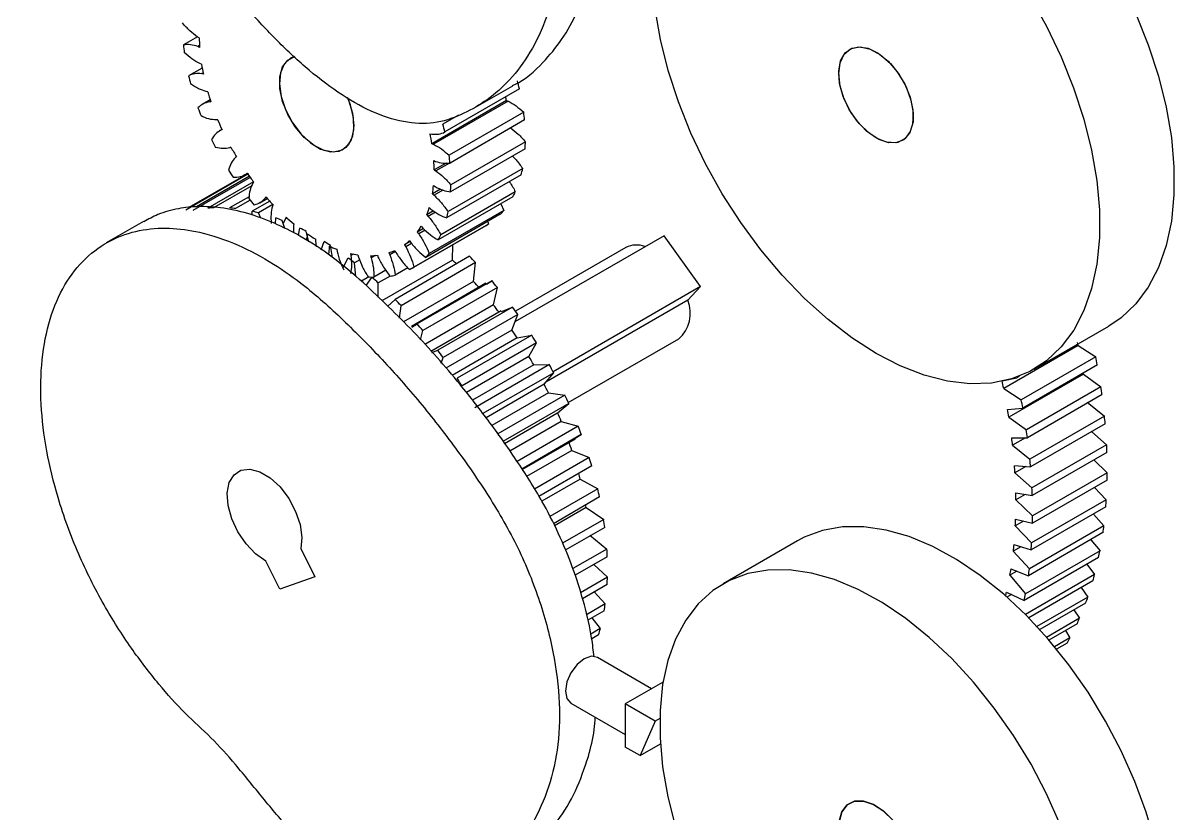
# Model space of a CAD drawing. Header units: millimetres. Extents: x 0 to 841, y 0 to 594.
# Drawn here: x 167 to 276.1, y 149 to 224 of the extents above; entities that cross this region are included whole.
import ezdxf

# ---------------------------------------------------------------- set-up
doc = ezdxf.new("R2010")
doc.units = ezdxf.units.MM

msp = doc.modelspace()

# ---------------------------------------------------------------- linework, layer by layer
at = {"color": 7, "linetype": 'Continuous', "lineweight": 25}
for p, q in [((183.5, 222.69), (182.17, 221.92)), ((183.67, 222.58), (183.51, 222.67)), ((183.7, 221.86), (183.55, 221.77)), ((183.71, 221.69), (183.55, 221.77)), ((183.95, 219.73), (182.65, 218.98)), ((183.89, 220.1), (183.73, 220.15)), ((184.04, 219.27), (183.91, 219.19)), ((184.06, 219.15), (183.91, 219.19)), ((184.48, 217.48), (184.33, 217.5)), ((214.03, 217.75), (206.96, 213.67)), ((209.86, 216.01), (213.39, 218.05)), ((184.71, 216.72), (184.02, 216.32)), ((184.76, 216.59), (184.64, 216.52)), ((184.78, 216.51), (184.64, 216.52)), ((212.8, 216.64), (205.73, 212.55)), ((212.95, 216.58), (205.88, 212.5)), ((212.8, 216.64), (212.95, 216.58)), ((208.24, 215.27), (206.77, 214.42)), ((214.44, 215.54), (207.37, 211.46)), ((185.42, 214.83), (185.28, 214.81)), ((185.82, 213.92), (185.57, 213.77)), ((185.83, 213.9), (185.72, 213.83)), ((214.52, 214.82), (207.45, 210.73)), ((185.84, 213.87), (185.72, 213.83)), ((205.55, 213.5), (205.71, 213.46)), ((186.68, 212.23), (186.56, 212.17)), ((205.73, 212.55), (205.88, 212.5)), ((214.58, 212.07), (207.51, 207.99)), ((214.6, 212.74), (207.53, 208.66)), ((187.21, 211.31), (187.1, 211.24)), ((205.91, 210.96), (206.07, 210.88)), ((207.07, 210.72), (205.94, 210.07)), ((207.4, 210.73), (206.1, 209.98)), ((188.28, 209.67), (182.39, 206.27)), ((187.99, 209.57), (188.25, 209.72)), ((188.22, 209.77), (188.12, 209.67)), ((188.24, 209.74), (188.12, 209.67)), ((205.94, 210.07), (206.1, 209.98)), ((214.2, 209.61), (207.13, 205.53)), ((214.34, 210.2), (207.26, 206.12)), ((187.88, 209.49), (182.69, 206.5)), ((188.51, 209.36), (183.07, 206.22)), ((188.43, 209.47), (183.4, 206.57)), ((188.82, 208.94), (184.5, 206.45)), ((188.66, 208.58), (185.03, 206.48)), ((188.84, 208.92), (188.75, 208.81)), ((205.89, 208.6), (206.04, 208.49)), ((188.39, 207.53), (186.55, 206.47)), ((189.42, 206.96), (190.12, 207.36)), ((189.98, 207.53), (189.91, 207.4)), ((190.03, 207.47), (189.91, 207.4)), ((206.56, 208.25), (205.78, 207.8)), ((205.78, 207.8), (205.94, 207.68)), ((206.77, 208.15), (205.94, 207.68)), ((213.41, 207.52), (206.33, 203.44)), ((213.64, 208.01), (206.57, 203.92)), ((188.49, 207.21), (187.11, 206.42)), ((190.35, 207.11), (188.7, 206.16)), ((190.65, 206.8), (189.29, 206.02)), ((190.67, 206.78), (190.61, 206.64)), ((205.48, 206.5), (205.64, 206.36)), ((212.27, 206.86), (212.55, 206.24)), ((178.4, 205.19), (174.86, 203.15)), ((188.7, 205.89), (188.7, 206.16)), ((189.5, 205.49), (189.29, 206.02)), ((190.89, 204.97), (190.93, 205.52)), ((191.79, 204.52), (191.53, 205.29)), ((191.86, 205.43), (191.63, 205.03)), ((191.9, 205.59), (191.86, 205.43)), ((191.99, 205.51), (191.86, 205.43)), ((212.22, 205.87), (205.15, 201.78)), ((205.89, 206.19), (205.25, 205.82)), ((205.25, 205.82), (205.39, 205.67)), ((206.08, 206.06), (205.39, 205.67)), ((212.55, 206.24), (205.48, 202.15)), ((211.02, 205.17), (211.09, 204.95)), ((192.64, 204.97), (192.6, 204.8)), ((192.6, 204.8), (192.61, 204.11)), ((193.08, 203.88), (193.21, 204.56)), ((194.07, 203.25), (193.82, 204.25)), ((203.81, 200.74), (210.88, 204.82)), ((211.09, 204.95), (204.02, 200.87)), ((204.92, 204.52), (204.35, 204.19)), ((204.35, 204.19), (204.49, 204.02)), ((205.09, 204.37), (204.49, 204.02)), ((204.72, 204.74), (204.86, 204.57)), ((193.92, 203.84), (193.8, 203.43)), ((193.93, 204.01), (193.92, 203.84)), ((194.68, 203.54), (194.68, 203.36)), ((194.68, 203.36), (194.76, 202.8)), ((195.24, 202.49), (195.51, 203.29)), ((203.67, 203.29), (203.14, 202.98)), ((203.81, 203.11), (203.26, 202.79)), ((203.62, 203.37), (203.74, 203.19)), ((207.7, 201.53), (207.71, 202.99)), ((227.74, 203.84), (213.61, 195.69)), ((231.21, 199.02), (227.74, 203.84)), ((196, 202.67), (195.94, 202.03)), ((195.98, 202.86), (196, 202.67)), ((196.31, 201.79), (196.12, 202.9)), ((196.73, 202.55), (196.76, 202.35)), ((198, 202.16), (198.04, 201.96)), ((198.29, 202.1), (198.04, 201.96)), ((198.71, 202.03), (198.77, 201.82)), ((199.91, 201.95), (199.98, 201.74)), ((200.38, 201.97), (199.98, 201.74)), ((200.56, 201.99), (200.64, 201.79)), ((201.64, 202.22), (201.74, 202.02)), ((202.28, 202.34), (201.74, 202.02)), ((202.22, 202.45), (202.32, 202.25)), ((203.14, 202.98), (203.26, 202.79)), ((224.13, 202.72), (213.66, 196.68)), ((197.12, 201.19), (197.07, 201.16)), ((197.3, 200.75), (197.8, 201.73)), ((198.89, 201.54), (198.4, 201.26)), ((198.51, 199.98), (198.4, 201.26)), ((207.7, 201.53), (201, 197.66)), ((209.31, 201.89), (202.24, 197.81)), ((209.88, 201.29), (202.81, 197.21)), ((209.67, 199.51), (209.88, 201.29)), ((199.74, 199.93), (199.05, 199.53)), ((199.49, 199.13), (200.05, 199.89)), ((200.07, 199.9), (200.05, 199.89)), ((201.37, 200.56), (200.23, 199.9)), ((201.76, 200.01), (200.64, 199.36)), ((203.45, 200.8), (202.25, 200.11)), ((200.63, 198.02), (200.64, 199.36)), ((209.67, 199.51), (203.03, 195.67)), ((210.86, 199.33), (203.79, 195.25)), ((211.4, 199.58), (204.33, 195.5)), ((211.94, 198.93), (204.87, 194.85)), ((210.9, 199.26), (211.4, 199.58)), ((211.56, 197.29), (211.94, 198.93)), ((231.21, 199.02), (217.23, 190.95)), ((229.99, 197.72), (231.21, 199.02)), ((201.53, 197.14), (202.24, 197.81)), ((229.99, 197.72), (216.54, 189.96)), ((202.67, 196.03), (202.81, 197.21)), ((211.56, 197.29), (205.05, 193.53)), ((212.3, 196.71), (205.64, 192.87)), ((213.37, 197.08), (206.3, 193)), ((212.32, 196.67), (213.37, 197.08)), ((203.83, 195.18), (204.33, 195.5)), ((213.88, 196.38), (206.81, 192.3)), ((213.31, 194.9), (213.88, 196.38)), ((204.66, 193.97), (204.87, 194.85)), ((213.31, 194.9), (207.04, 191.28)), ((215.2, 194.41), (208.13, 190.33)), ((213.82, 194.15), (215.2, 194.41)), ((262.84, 191.2), (269.91, 195.28)), ((213.82, 194.15), (207.65, 190.59)), ((215.66, 193.68), (208.59, 189.6)), ((214.93, 192.38), (215.66, 193.68)), ((218.66, 188.02), (229.13, 194.06)), ((267.02, 193.45), (259.95, 189.37)), ((267.02, 193.45), (268.69, 192.37)), ((205.72, 192.77), (206.3, 193)), ((206.61, 191.77), (206.81, 192.3)), ((214.93, 192.38), (209.01, 188.97)), ((268.69, 192.37), (261.62, 188.29)), ((215.39, 191.6), (209.57, 188.24)), ((216.87, 191.62), (209.79, 187.54)), ((215.39, 191.6), (216.87, 191.62)), ((268.83, 191.6), (261.76, 187.51)), ((217.28, 190.86), (210.56, 186.98)), ((216.38, 189.76), (217.28, 190.86)), ((259.8, 190.09), (261.18, 190.38)), ((267.51, 190.73), (260.44, 186.65)), ((261.45, 190.54), (261.18, 190.38)), ((267.51, 190.73), (269.17, 189.53)), ((216.38, 189.76), (210.87, 186.58)), ((216.78, 188.95), (211.42, 185.85)), ((216.78, 188.95), (218.34, 188.73)), ((259.95, 189.37), (261.62, 188.29)), ((269.17, 189.53), (262.1, 185.45)), ((218.34, 188.73), (211.98, 185.06)), ((218.7, 187.95), (212.47, 184.35)), ((217.79, 187.18), (218.7, 187.95)), ((269.27, 188.78), (262.2, 184.69)), ((267.86, 188.06), (269.51, 186.75)), ((212.62, 184.15), (217.81, 187.15)), ((260.32, 187.36), (261.76, 187.51)), ((260.44, 186.65), (262.1, 185.45)), ((269.51, 186.75), (262.44, 182.67)), ((217.99, 186.24), (213.12, 183.43)), ((219.6, 185.78), (213.82, 182.44)), ((217.99, 186.24), (219.6, 185.78)), ((269.57, 186.01), (262.5, 181.93)), ((219.9, 184.99), (214.26, 181.73)), ((214.3, 181.68), (219.35, 184.6)), ((219.32, 184.66), (219.9, 184.99)), ((260.71, 184.68), (262.2, 184.69)), ((262.03, 184.69), (260.79, 183.98)), ((268.29, 185.27), (269.7, 184.03)), ((219, 183.5), (214.7, 181.02)), ((219, 183.5), (220.65, 182.81)), ((260.79, 183.98), (262.44, 182.67)), ((269.7, 184.03), (262.63, 179.95)), ((220.65, 182.81), (215.45, 179.81)), ((269.73, 183.31), (262.66, 179.22)), ((268.49, 182.59), (269.76, 181.38)), ((220.89, 182.02), (215.87, 179.13)), ((260.97, 182.05), (262.5, 181.93)), ((262.05, 181.96), (261.01, 181.36)), ((261.01, 181.36), (262.63, 179.95)), ((269.76, 181.38), (262.69, 177.3)), ((219.79, 180.77), (216.15, 178.67)), ((219.79, 180.77), (221.45, 179.86)), ((269.75, 180.68), (262.68, 176.6)), ((221.45, 179.86), (216.9, 177.23)), ((221.63, 179.08), (217.25, 176.55)), ((261.09, 179.48), (262.66, 179.22)), ((262, 179.33), (261.1, 178.81)), ((268.55, 179.98), (269.67, 178.82)), ((220.36, 178.09), (217.35, 176.35)), ((220.36, 178.09), (222.02, 176.96)), ((261.1, 178.81), (262.69, 177.3)), ((269.63, 178.14), (262.56, 174.06)), ((269.67, 178.82), (262.6, 174.74)), ((222.02, 176.96), (218.12, 174.71)), ((261.84, 176.8), (261.05, 176.34)), ((261.07, 176.99), (262.68, 176.6)), ((268.45, 177.46), (269.45, 176.35)), ((222.12, 176.2), (218.38, 174.04)), ((261.05, 176.34), (262.6, 174.74)), ((269.45, 176.35), (262.38, 172.27)), ((220.7, 175.47), (222.32, 174.15)), ((240.41, 174.93), (233.34, 170.85)), ((269.36, 175.7), (262.29, 171.61)), ((268.21, 175.03), (269.08, 173.98)), ((193.29, 174.19), (194.62, 171.51)), ((193.29, 174.19), (194.62, 171.51)), ((222.32, 174.15), (219.09, 172.29)), ((261.58, 174.37), (260.86, 173.96)), ((260.86, 173.96), (262.38, 172.27)), ((260.92, 174.58), (262.56, 174.06)), ((269.08, 173.98), (262.01, 169.9)), ((191.32, 170.34), (189.99, 173.01)), ((191.32, 170.34), (189.99, 173.01)), ((222.36, 173.42), (219.31, 171.66)), ((221.09, 172.69), (222.37, 171.47)), ((268.95, 173.36), (261.88, 169.28)), ((267.82, 172.7), (268.57, 171.72)), ((194.62, 171.51), (191.32, 170.34)), ((194.62, 171.51), (191.32, 170.34)), ((222.37, 171.47), (219.83, 170)), ((261.19, 172.05), (260.54, 171.67)), ((260.54, 171.67), (262.01, 169.9)), ((260.64, 172.27), (262.29, 171.61)), ((268.57, 171.72), (262.01, 167.94)), ((222.34, 170.78), (220.01, 169.43)), ((268.41, 171.13), (262.32, 167.62)), ((267.29, 170.49), (267.92, 169.59)), ((221.13, 170.08), (222.17, 168.94)), ((260.22, 170.06), (261.88, 169.28)), ((260.68, 169.84), (260.26, 169.59)), ((267.92, 169.59), (263.1, 166.8)), ((222.17, 168.94), (220.39, 167.92)), ((222.07, 168.3), (220.51, 167.4)), ((267.72, 169.03), (263.36, 166.52)), ((266.61, 168.39), (267.14, 167.59)), ((220.9, 167.63), (221.7, 166.61)), ((267.14, 167.59), (264.02, 165.78)), ((266.91, 167.07), (264.24, 165.52)), ((221.7, 166.61), (220.8, 166.09)), ((221.54, 166.02), (220.89, 165.65)), ((265.8, 166.43), (266.23, 165.72)), ((266.23, 165.72), (264.78, 164.88)), ((265.96, 165.24), (264.96, 164.66)), ((226.56, 160.91), (221.42, 163.87)), ((225.83, 160.49), (224.06, 159.47)), ((227.59, 161.51), (225.83, 160.49)), ((227.64, 161.48), (227.59, 161.51)), ((218.92, 159.54), (224.06, 156.58)), ((226.89, 157.83), (224.06, 159.47)), ((224.06, 159.47), (224.06, 157.42)), ((224.06, 157.42), (224.06, 155.38)), ((226.89, 157.83), (225.47, 154.57)), ((227.34, 158.09), (226.89, 157.83)), ((225.47, 154.57), (224.06, 155.38)), ((225.47, 154.57), (227.4, 155.68))]:
    msp.add_line(p, q, dxfattribs=at)
at = {"color": 7, "linetype": 'Continuous', "lineweight": 25, "flags": 128}
for points in [[(262.43, 226.55), (264.01, 223.71), (265.4, 220.8), (266.58, 217.84), (267.55, 214.88), (268.28, 211.94), (268.77, 209.07), (269.02, 206.29), (269.02, 203.63), (268.78, 201.14), (268.28, 198.83), (267.55, 196.74), (266.59, 194.89), (265.4, 193.3), (264.01, 191.99), (262.43, 190.98), (260.68, 190.27), (258.78, 189.88), (256.75, 189.81), (254.62, 190.06), (252.41, 190.63), (250.14, 191.5), (247.85, 192.68), (245.55, 194.15), (243.29, 195.89), (241.07, 197.88), (238.94, 200.09), (236.91, 202.5), (235.01, 205.09), (233.26, 207.81), (231.68, 210.65), (230.29, 213.57), (229.1, 216.52), (228.14, 219.49), (227.4, 222.42), (226.91, 225.3)], [(272.47, 224.88), (273.65, 221.93), (274.62, 218.96), (275.35, 216.02), (275.85, 213.15), (276.09, 210.37), (276.09, 207.72), (275.85, 205.22), (275.35, 202.92), (274.62, 200.83), (273.66, 198.97), (272.47, 197.38), (271.08, 196.07), (269.91, 195.28)], [(245.41, 221.55), (246.19, 221.75), (247.1, 221.6), (248.06, 221.13), (249, 220.37), (249.86, 219.37), (250.57, 218.21), (251.07, 216.97), (251.34, 215.75), (251.35, 214.63), (251.09, 213.71), (250.6, 213.04), (249.9, 212.68), (249.05, 212.65), (248.11, 212.96), (247.15, 213.58), (246.24, 214.47), (245.45, 215.56), (244.83, 216.77), (244.44, 218.01), (244.31, 219.19), (244.43, 220.22), (244.81, 221.03), (245.41, 221.55)], [(244.49, 220.42), (244.92, 221.17), (245.56, 221.62), (246.38, 221.74), (247.3, 221.53), (248.26, 220.99), (249.2, 220.17), (250.03, 219.13), (250.7, 217.95), (251.15, 216.7), (251.36, 215.5), (251.31, 214.41), (251.01, 213.54), (250.47, 212.93), (249.73, 212.64), (248.85, 212.69), (247.9, 213.07), (246.94, 213.75), (246.06, 214.69), (245.3, 215.81), (244.73, 217.04), (244.39, 218.28), (244.31, 219.43), (244.49, 220.42)], [(192.71, 220.82), (192.31, 220.65), (191.72, 220.1), (191.37, 219.27), (191.27, 218.22), (191.44, 217.03), (191.85, 215.79), (192.49, 214.59), (193.29, 213.51), (194.21, 212.65), (195.17, 212.05), (196.11, 211.78), (196.95, 211.84), (197.63, 212.23), (198.1, 212.93), (198.33, 213.88), (198.29, 215.01), (198, 216.24), (197.73, 216.94)], [(196.43, 211.76), (195.53, 211.91), (194.57, 212.39), (193.62, 213.16), (192.77, 214.17), (192.06, 215.33), (191.56, 216.57), (191.31, 217.79), (191.31, 218.91), (191.57, 219.83), (192.07, 220.49), (192.73, 220.83)], [(197.73, 216.95), (197.83, 216.7), (198.21, 215.46), (198.34, 214.28), (198.21, 213.26), (197.83, 212.46), (197.22, 211.95), (196.43, 211.76)], [(189.99, 173.01), (189.02, 173.69), (188.11, 174.63), (187.33, 175.77), (186.75, 177.01), (186.41, 178.27), (186.33, 179.44), (186.52, 180.44), (186.97, 181.19), (187.63, 181.62), (188.47, 181.72), (189.42, 181.47), (190.4, 180.89), (191.33, 180.03), (192.16, 178.94), (192.8, 177.72), (193.23, 176.46), (193.39, 175.25), (193.29, 174.19)], [(189.99, 173.01), (189.02, 173.69), (188.11, 174.63), (187.33, 175.77), (186.75, 177.01), (186.41, 178.27), (186.33, 179.44), (186.52, 180.44), (186.97, 181.19), (187.63, 181.62), (188.47, 181.72), (189.42, 181.47), (190.4, 180.89), (191.33, 180.03), (192.16, 178.94), (192.8, 177.72), (193.23, 176.46), (193.39, 175.25), (193.29, 174.19)], [(275.42, 137.98), (275.29, 140.66), (274.92, 143.44), (274.31, 146.31), (273.46, 149.22), (272.38, 152.13), (271.09, 155.02), (269.61, 157.84), (267.95, 160.57), (266.13, 163.17), (264.17, 165.6), (262.1, 167.84), (259.95, 169.87), (257.73, 171.65), (255.48, 173.16), (253.22, 174.39), (250.98, 175.33), (248.79, 175.95), (246.68, 176.26), (244.66, 176.24), (242.77, 175.91), (241.02, 175.26), (240.41, 174.93)], [(265.31, 148.05), (264.02, 150.94), (262.54, 153.76), (260.88, 156.49), (259.06, 159.08), (257.1, 161.52), (255.03, 163.76), (252.88, 165.78), (250.66, 167.56), (248.41, 169.08), (246.15, 170.31), (243.91, 171.25), (241.72, 171.87), (239.6, 172.18), (237.59, 172.16), (235.7, 171.83), (233.95, 171.17), (232.38, 170.21), (230.99, 168.96), (229.81, 167.42), (228.84, 165.61), (228.11, 163.57), (227.61, 161.31), (227.37, 158.86), (227.37, 156.25), (227.61, 153.51), (228.11, 150.68), (228.84, 147.79)], [(221.42, 163.87), (220.85, 163.99), (220.17, 163.75), (219.49, 163.21), (218.92, 162.43), (218.54, 161.55), (218.4, 160.69)], [(218.4, 160.69), (218.54, 159.99), (218.92, 159.54), (218.92, 159.54)], [(251.38, 143.69), (251.25, 144.87), (250.86, 146.11), (250.25, 147.33), (249.47, 148.42), (248.56, 149.32), (247.6, 149.95), (246.66, 150.27), (245.8, 150.25), (245.1, 149.9), (244.6, 149.23), (244.34, 148.31), (244.34, 147.2), (244.6, 145.98), (245.1, 144.74), (245.8, 143.58), (246.66, 142.57), (247.6, 141.8), (248.56, 141.32), (249.47, 141.17), (250.25, 141.36), (250.86, 141.87), (251.25, 142.67), (251.38, 143.69)], [(245.8, 143.59), (245.09, 144.75), (244.59, 145.99), (244.34, 147.21), (244.34, 148.32), (244.6, 149.24), (245.1, 149.9), (245.81, 150.25), (246.67, 150.26), (247.61, 149.94), (248.57, 149.31), (249.48, 148.41), (250.26, 147.32), (250.87, 146.1), (251.25, 144.86), (251.38, 143.68), (251.24, 142.66), (250.86, 141.86), (250.25, 141.36), (249.46, 141.17), (248.55, 141.33), (247.59, 141.81), (246.65, 142.58), (245.8, 143.59)]]:
    msp.add_lwpolyline(points, dxfattribs=at)
at = {"color": 7, "linetype": 'Continuous', "lineweight": 25}
for centre, radius, start, end in [((202.67, 223.88), 20.59, 185.4697, 187.4979), ((199.58, 222.77), 15.91, 180.6859, 183.8853), ((203.74, 223.24), 20.1, 188.998, 191.7357), ((207.21, 224.7), 25.21, 193.1101, 194.8824), ((189.48, 212.03), 25.21, 13.1101, 14.8824), ((207.34, 224.13), 23.81, 196.2035, 198.6486), ((193.37, 213.56), 19.67, 8.9842, 10.0589), ((210.71, 225.79), 28.88, 199.8944, 201.5131), ((194.02, 212.85), 20.59, 5.4697, 7.4979), ((209.74, 225.02), 26.37, 202.7295, 205.0139), ((182.41, 207.95), 25.21, 13.1101, 14.8824), ((212.58, 226.59), 30.91, 206.1953, 207.7423), ((185.88, 209.41), 20.1, 8.998, 11.7357), ((210.55, 225.41), 27.27, 208.9144, 211.1479), ((198.77, 213.04), 15.83, 356.4937, 358.9104), ((190.04, 209.88), 15.91, 0.6859, 3.8853), ((186.95, 208.77), 20.59, 5.4697, 7.4979), ((212.57, 226.57), 30.9, 212.3201, 213.8676), ((192.25, 200.79), 9.74, 113.6667, 116.622), ((209.79, 224.9), 26.35, 215.0493, 217.3348), ((202.92, 212.51), 11.65, 345.58, 348.5458), ((194.01, 209.72), 11.93, 350.717, 354.5937), ((191.7, 208.96), 15.83, 356.4937, 358.9104), ((210.93, 225.35), 28.85, 218.5521, 220.172), ((207.81, 223.25), 23.77, 221.4189, 223.8665), ((205.88, 211.5), 8.51, 332.1101, 335.7657), ((185.61, 194.64), 11.86, 92.7981, 95.3899), ((185.58, 192.45), 14.05, 83.7327, 86.0475), ((197.16, 209.01), 8.69, 338.4503, 343.2392), ((185.1, 189.56), 16.98, 75.7128, 77.7525), ((184.04, 186.1), 20.61, 68.6623, 70.4553), ((205.23, 220.57), 20.05, 228.3399, 231.0816), ((195.85, 208.43), 11.65, 345.58, 348.5458), ((207.46, 210.48), 6.63, 315.8724, 320.1918), ((182.35, 182.26), 24.8, 62.4465, 64.0314), ((199.15, 208.06), 6.48, 323.4086, 329.2291), ((207.88, 210.02), 6, 299.9976, 302.4056), ((202.75, 217.19), 15.86, 236.2032, 239.4088), ((180.09, 178.29), 29.37, 56.9178, 58.3336), ((199.97, 207.35), 5.39, 305.9232, 312.5061), ((198.81, 207.42), 8.51, 332.1101, 335.7657), ((200.91, 213.68), 11.89, 245.514, 249.3996), ((199.96, 210.6), 8.66, 256.895, 261.6951), ((199.8, 208.41), 6.47, 270.9365, 276.7679), ((200, 207.36), 5.39, 287.6855, 294.2733), ((200.39, 206.4), 6.63, 315.8724, 320.1918), ((225.11, 200.76), 2.2, 68.1721, 116.5715), ((177.39, 174.42), 34.09, 51.938, 53.2199), ((200.81, 205.94), 6, 297.7917, 302.4058), ((181.92, 174.41), 37.41, 45.6609, 46.4529), ((178.65, 172.01), 42.81, 43.1583, 44.2595), ((200.52, 208.38), 8.48, 264.3858, 268.0494), ((174.46, 170.9), 38.67, 47.3859, 48.5645), ((200.62, 206.51), 6.61, 279.9898, 284.3152), ((179.22, 171.81), 41.17, 41.066, 42.2812), ((176.09, 169.73), 46.24, 39.1669, 40.213), ((171.58, 167.93), 42.81, 43.1583, 44.2595), ((227.02, 196.49), 3.22, 311.0088, 22.4737), ((177.11, 170.06), 43.91, 37.1664, 38.3305), ((174.15, 168.22), 48.7, 35.335, 36.3456), ((169.02, 165.65), 46.24, 39.1669, 40.213), ((175.69, 169.02), 45.67, 33.3901, 34.524), ((173.05, 167.47), 50.02, 31.5942, 32.5868), ((204.02, 180.67), 64.28, 11.468, 11.7111), ((167.08, 164.13), 48.7, 35.335, 36.3456), ((175.14, 168.67), 46.32, 29.6712, 30.7944), ((204.46, 180.02), 65.4, 10.1969, 10.8848), ((172.99, 167.43), 50.1, 27.8802, 28.8718), ((165.98, 163.39), 50.02, 31.5942, 32.5868), ((196.61, 176.52), 64.63, 11.4688, 12.1245), ((175.58, 168.9), 45.82, 25.9467, 27.0782), ((208.95, 180.75), 60.85, 7.5793, 8.3011), ((174.04, 167.94), 48.94, 24.1306, 25.1379), ((197.39, 175.94), 65.4, 10.1969, 10.8848), ((177.07, 169.58), 44.19, 22.1536, 23.3127), ((200.81, 177.3), 60.36, 8.913, 9.5993), ((213.56, 181.28), 56.21, 4.8244, 5.5853), ((176.19, 168.83), 46.61, 20.2807, 21.3213), ((205.17, 177.91), 55.95, 6.2297, 6.9515), ((201.88, 176.67), 60.85, 7.5793, 8.3011), ((179.52, 170.5), 41.56, 18.2251, 19.4326), ((218.2, 181.59), 51.57, 1.9111, 2.7171), ((179.33, 169.9), 43.29, 16.2611, 17.3541), ((206.49, 177.2), 56.21, 4.8244, 5.5853), ((182.99, 171.54), 37.95, 14.0862, 14.9256), ((209.6, 178.31), 51.51, 3.3989, 4.1616), ((222.76, 181.65), 47, 358.817, 359.6743), ((183.26, 170.93), 39.22, 11.9936, 13.1611), ((214, 178.49), 47.1, 0.3987, 1.2084), ((211.12, 177.5), 51.57, 1.9111, 2.7171), ((187.15, 172.44), 33.69, 9.6539, 10.0668), ((227.16, 181.47), 42.6, 355.5176, 356.433), ((187.73, 171.74), 34.68, 7.3883, 8.6555), ((218.3, 178.43), 42.8, 357.2058, 358.0687), ((215.69, 177.57), 47, 358.817, 359.6743), ((231.31, 181.05), 38.43, 351.9871, 352.9677), ((220.08, 177.39), 42.6, 355.5176, 356.433), ((192.42, 172.2), 29.97, 2.3394, 3.7363), ((222.39, 178.14), 38.7, 353.7949, 354.7179), ((235.14, 180.42), 34.54, 348.1995, 349.2523), ((197.03, 172.23), 25.36, 356.7233, 358.2846), ((226.22, 177.64), 34.84, 350.14, 351.13), ((224.24, 176.97), 38.43, 351.9871, 352.9677), ((238.6, 179.61), 30.99, 344.129, 345.2608), ((229.56, 176.98), 31.43, 346.6142, 347.2774), ((228.07, 176.34), 34.54, 348.1995, 349.2523), ((241.64, 178.66), 27.81, 339.753, 340.9695), ((201.25, 171.82), 21.11, 350.3997, 352.1641), ((244.22, 177.62), 25.02, 335.0541, 336.3593), ((204.87, 171.05), 17.41, 343.2211, 345.2276), ((246.34, 176.55), 22.65, 330.0245, 331.4193)]:
    msp.add_arc(centre, radius, start, end, dxfattribs=at)
for points, knots in [([(168.84, 259.49), (169.12, 257.7), (169.68, 254.07), (171.62, 248.33), (174.33, 242.68), (177.67, 237.39), (181.51, 232.9), (185.05, 229.05), (188.16, 225.39), (191.06, 222.26), (194.08, 219.44), (197.21, 217.08), (200.37, 215.35), (203.46, 214.43), (206.32, 214.44), (208.76, 215.37), (211.08, 216.7), (213.22, 218.6), (215.16, 221.21), (216.76, 224.64), (217.86, 228.95), (218.24, 233.68), (218, 238.55), (217.26, 243.34), (215.98, 248.38), (214.16, 253.55), (211.85, 258.68), (209.1, 263.63), (206.02, 268.25), (202.51, 272.7), (198.63, 276.78), (194.51, 280.31), (190.53, 283.02), (186.81, 284.97), (183.15, 286.35), (179.65, 287.11), (176.4, 287.24), (173.58, 286.85), (171.08, 286), (169.11, 284.25), (167.72, 281.77), (166.96, 278.64), (166.97, 274.97), (167.43, 271.11), (167.9, 267.23), (168.42, 263.34), (168.7, 260.77), (168.84, 259.49)], [0, 0, 0, 0, 0.025997, 0.052807, 0.079868, 0.106589, 0.132437, 0.157899, 0.176999, 0.196094, 0.215182, 0.234261, 0.253333, 0.272397, 0.291456, 0.310926, 0.329908, 0.350725, 0.373478, 0.39822, 0.424932, 0.453496, 0.476009, 0.499288, 0.523148, 0.547373, 0.571726, 0.595963, 0.619846, 0.643158, 0.670109, 0.695723, 0.719833, 0.74235, 0.763252, 0.787147, 0.808698, 0.828222, 0.847344, 0.866409, 0.885474, 0.904537, 0.923598, 0.942698, 0.961799, 0.9809, 1, 1, 1, 1]), ([(213.38, 218.08), (213.45, 218.11), (214.56, 218.58), (216.14, 220.05), (218.13, 222.4), (219.65, 225.16), (220.62, 227.96), (221.14, 230.18), (221.29, 231.27), (221.34, 231.64)], [0, 0, 0, 0, 0.015523, 0.24616, 0.429749, 0.624079, 0.828775, 0.941575, 1, 1, 1, 1]), ([(183.51, 222.67), (183.26, 222.86), (182.77, 223.23), (182.31, 223.74), (182.08, 224)], [0, 0, 0, 0, 0.499313, 1, 1, 1, 1]), ([(183.55, 221.77), (183.3, 221.84), (182.82, 221.99), (182.38, 221.94), (182.17, 221.92)], [0, 0, 0, 0, 0.499313, 1, 1, 1, 1]), ([(183.73, 220.15), (183.48, 220.28), (182.98, 220.55), (182.49, 220.98), (182.25, 221.19)], [0, 0, 0, 0, 0.499313, 1, 1, 1, 1]), ([(183.91, 219.19), (183.68, 219.21), (183.22, 219.23), (182.84, 219.07), (182.65, 218.98)], [0, 0, 0, 0, 0.4993131, 1, 1, 1, 1]), ([(184.33, 217.5), (184.09, 217.58), (183.6, 217.73), (183.09, 218.06), (182.84, 218.23)], [0, 0, 0, 0, 0.499313, 1, 1, 1, 1]), ([(184.64, 216.52), (184.43, 216.47), (184.02, 216.38), (183.71, 216.1), (183.55, 215.96)], [0, 0, 0, 0, 0.499313, 1, 1, 1, 1]), ([(212.95, 216.58), (213.21, 216.45), (213.71, 216.18), (214.2, 215.75), (214.44, 215.54)], [0, 0, 0, 0, 0.4993131, 1, 1, 1, 1]), ([(185.28, 214.81), (185.05, 214.83), (184.59, 214.86), (184.09, 215.08), (183.84, 215.2)], [0, 0, 0, 0, 0.499313, 1, 1, 1, 1]), ([(213.17, 214.06), (213.42, 213.88), (213.92, 213.51), (214.38, 212.99), (214.6, 212.74)], [0, 0, 0, 0, 0.499313, 1, 1, 1, 1]), ([(185.72, 213.83), (185.54, 213.73), (185.19, 213.52), (184.95, 213.14), (184.84, 212.95)], [0, 0, 0, 0, 0.499313, 1, 1, 1, 1]), ([(205.71, 213.46), (205.94, 213.45), (206.4, 213.42), (206.77, 213.58), (206.96, 213.67)], [0, 0, 0, 0, 0.499313, 1, 1, 1, 1]), ([(186.56, 212.17), (186.36, 212.13), (185.94, 212.04), (185.46, 212.15), (185.22, 212.2)], [0, 0, 0, 0, 0.499313, 1, 1, 1, 1]), ([(205.88, 212.5), (206.13, 212.37), (206.64, 212.1), (207.12, 211.67), (207.37, 211.46)], [0, 0, 0, 0, 0.499313, 1, 1, 1, 1]), ([(187.1, 211.24), (186.96, 211.08), (186.68, 210.76), (186.53, 210.29), (186.46, 210.05)], [0, 0, 0, 0, 0.499313, 1, 1, 1, 1]), ([(206.07, 210.88), (206.31, 210.81), (206.8, 210.66), (207.23, 210.71), (207.45, 210.73)], [0, 0, 0, 0, 0.499313, 1, 1, 1, 1]), ([(213.38, 211.38), (213.49, 211.27), (213.84, 210.92), (214.13, 210.49), (214.34, 210.2)], [0, 0, 0, 0, 0.320805, 1, 1, 1, 1]), ([(188.12, 209.67), (187.94, 209.57), (187.59, 209.37), (187.14, 209.36), (186.92, 209.35)], [0, 0, 0, 0, 0.499313, 1, 1, 1, 1]), ([(206.1, 209.98), (206.35, 209.8), (206.85, 209.42), (207.31, 208.91), (207.53, 208.66)], [0, 0, 0, 0, 0.499313, 1, 1, 1, 1]), ([(188.75, 208.81), (188.65, 208.6), (188.45, 208.19), (188.4, 207.64), (188.37, 207.37)], [0, 0, 0, 0, 0.499313, 1, 1, 1, 1]), ([(206.04, 208.49), (206.29, 208.36), (206.8, 208.1), (207.27, 208.03), (207.51, 207.99)], [0, 0, 0, 0, 0.499313, 1, 1, 1, 1]), ([(213.07, 208.96), (213.08, 208.95), (213.3, 208.66), (213.48, 208.32), (213.64, 208.01)], [0, 0, 0, 0, 0.0445, 1, 1, 1, 1]), ([(189.91, 207.4), (189.77, 207.24), (189.48, 206.93), (189.08, 206.8), (188.89, 206.74)], [0, 0, 0, 0, 0.499313, 1, 1, 1, 1]), ([(205.94, 207.68), (206.18, 207.44), (206.65, 206.98), (207.06, 206.41), (207.26, 206.12)], [0, 0, 0, 0, 0.499313, 1, 1, 1, 1]), ([(199.25, 199.37), (198.26, 200.22), (196.28, 201.92), (193.42, 203.75), (190.74, 205.1), (188.21, 206.02), (185.81, 206.52), (183.62, 206.65), (181.63, 206.44), (179.87, 205.97), (178.85, 205.4), (178.41, 205.16)], [0, 0, 0, 0, 0.135159, 0.270305, 0.377873, 0.491819, 0.61193, 0.711324, 0.810699, 0.918278, 1, 1, 1, 1]), ([(190.61, 206.64), (190.55, 206.39), (190.44, 205.89), (190.48, 205.29), (190.5, 204.99)], [0, 0, 0, 0, 0.499313, 1, 1, 1, 1]), ([(205.64, 206.36), (205.89, 206.18), (206.38, 205.81), (206.88, 205.62), (207.13, 205.53)], [0, 0, 0, 0, 0.4993131, 1, 1, 1, 1]), ([(205.39, 205.67), (205.61, 205.4), (206.05, 204.86), (206.4, 204.24), (206.57, 203.92)], [0, 0, 0, 0, 0.499313, 1, 1, 1, 1]), ([(203.78, 140.7), (204.91, 140.86), (207.19, 141.17), (210.19, 142.57), (212.79, 144.62), (214.92, 147.33), (216.55, 150.63), (217.65, 154.45), (217.95, 158.9), (217.46, 163.75), (216.17, 168.84), (214.15, 173.98), (211.37, 178.89), (208.2, 183.47), (204.83, 187.83), (201.27, 191.9), (197.55, 195.68), (194.03, 198.89), (190.6, 201.31), (187.23, 203.11), (183.9, 204.23), (180.76, 204.65), (177.92, 204.43), (175.21, 203.5), (172.8, 201.78), (170.83, 199.27), (169.43, 196.03), (168.67, 192.19), (168.58, 187.95), (169.11, 183.52), (170.27, 178.73), (172.08, 173.79), (174.49, 168.98), (177.09, 164.85), (179.72, 161.43), (182.26, 158.58), (184.8, 156.34), (187.25, 153.6), (189.69, 150.55), (192.32, 147.43), (195.12, 144.61), (198.05, 142.34), (201.07, 140.8), (202.88, 140.73), (203.78, 140.7)], [0, 0, 0, 0, 0.026738, 0.05376, 0.080793, 0.107565, 0.134192, 0.161183, 0.18776, 0.214246, 0.240729, 0.26721, 0.293686, 0.320203, 0.346722, 0.373243, 0.399764, 0.426577, 0.44656, 0.468978, 0.493969, 0.51443, 0.536292, 0.559419, 0.583594, 0.60852, 0.633836, 0.659147, 0.684056, 0.708206, 0.7313, 0.759088, 0.784526, 0.807545, 0.828212, 0.846682, 0.863776, 0.880817, 0.900713, 0.920604, 0.940482, 0.960341, 0.980178, 1, 1, 1, 1]), ([(204.86, 204.57), (205.1, 204.35), (205.58, 203.89), (206.08, 203.59), (206.33, 203.44)], [0, 0, 0, 0, 0.499313, 1, 1, 1, 1]), ([(203.74, 203.19), (203.96, 202.92), (204.41, 202.39), (204.9, 201.98), (205.15, 201.78)], [0, 0, 0, 0, 0.499313, 1, 1, 1, 1]), ([(204.49, 204.02), (204.68, 203.72), (205.07, 203.12), (205.34, 202.48), (205.48, 202.15)], [0, 0, 0, 0, 0.499313, 1, 1, 1, 1]), ([(196.76, 202.35), (196.84, 202.03), (196.98, 201.45), (197.25, 200.87), (197.37, 200.61)], [0, 0, 0, 0, 0.552001, 1, 1, 1, 1]), ([(198.04, 201.96), (198.08, 201.65), (198.15, 201.04), (198.06, 200.51), (198.02, 200.25)], [0, 0, 0, 0, 0.499313, 1, 1, 1, 1]), ([(201.74, 202.02), (201.86, 201.7), (202.1, 201.05), (202.2, 200.42), (202.25, 200.11)], [0, 0, 0, 0, 0.499313, 1, 1, 1, 1]), ([(202.32, 202.25), (202.52, 201.95), (202.91, 201.36), (203.37, 200.87), (203.61, 200.63)], [0, 0, 0, 0, 0.499313, 1, 1, 1, 1]), ([(203.26, 202.79), (203.42, 202.47), (203.74, 201.84), (203.93, 201.19), (204.02, 200.87)], [0, 0, 0, 0, 0.499313, 1, 1, 1, 1]), ([(198.77, 201.82), (198.89, 201.5), (199.14, 200.85), (199.5, 200.24), (199.69, 199.93)], [0, 0, 0, 0, 0.499313, 1, 1, 1, 1]), ([(199.98, 201.74), (200.06, 201.42), (200.22, 200.78), (200.22, 200.19), (200.23, 199.9)], [0, 0, 0, 0, 0.499313, 1, 1, 1, 1]), ([(200.64, 201.79), (200.81, 201.47), (201.13, 200.84), (201.55, 200.28), (201.77, 200)], [0, 0, 0, 0, 0.499313, 1, 1, 1, 1]), ([(221.11, 163.94), (221.04, 164.53), (220.86, 166.13), (220.23, 168.86), (219.24, 172.06), (217.95, 175.25), (216.21, 178.74), (213.92, 182.36), (211.26, 186.15), (207.97, 190.35), (203.99, 194.88), (200.84, 197.86), (199.25, 199.37)], [0, 0, 0, 0, 0.046145, 0.125897, 0.205106, 0.284969, 0.364057, 0.469941, 0.57565, 0.682031, 0.839187, 1, 1, 1, 1]), ([(220.57, 154.5), (220.79, 155.32), (221.1, 156.49), (221.19, 157.82), (221.22, 158.22)], [0, 0, 0, 0, 0.7049893, 1, 1, 1, 1]), ([(213.37, 144.6), (214.12, 145.07), (215.71, 146.07), (217.7, 148.33), (219.43, 151.11), (220.2, 153.38), (220.57, 154.5)], [0, 0, 0, 0, 0.2255099, 0.4837591, 0.743629, 1, 1, 1, 1])]:
    msp.add_open_spline(points, degree=3, knots=knots, dxfattribs=at)

doc.saveas('drawing.dxf')
